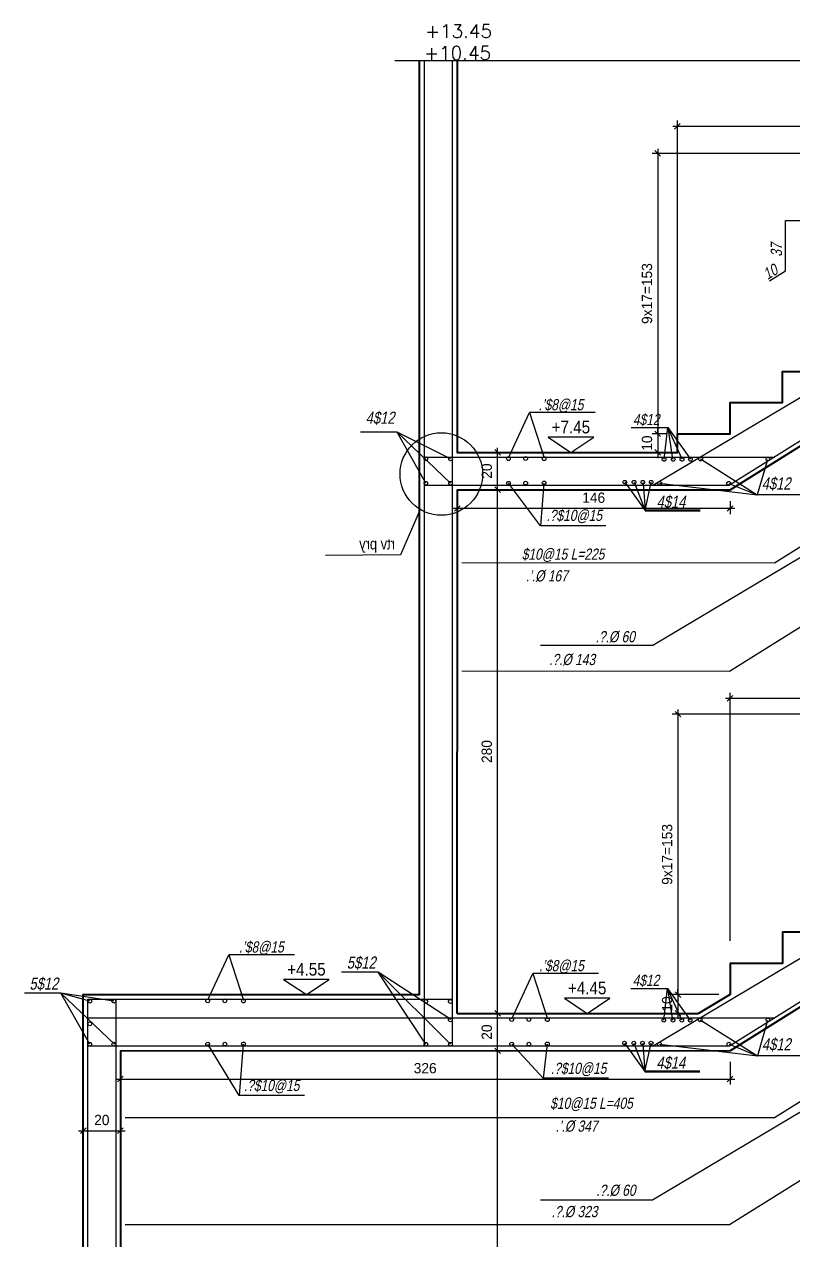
# Model space of a CAD drawing. Header units: inches. Extents: x -5298 to 11252, y 8210 to 22495.
# Drawn here: x 7297 to 7708, y 15930 to 16581 of the extents above; entities that cross this region are included whole.
import ezdxf
from ezdxf.enums import TextEntityAlignment as Align

# ---------------------------------------------------------------- set-up
doc = ezdxf.new("R2010")
doc.units = ezdxf.units.IN
doc.header["$LTSCALE"] = 11
doc.header["$MEASUREMENT"] = 0
doc.layers.get('Defpoints').update_dxf_attribs({"color": 40})
for name, color, linetype in [('BAR', 6, 'Continuous'), ('break', 1, 'Continuous'), ('C-TEXT3', 3, 'Continuous'), ('dim-50-v', 2, 'Continuous'), ('DIM_50', 3, 'Continuous'), ('iron-txt', 3, 'Continuous'), ('IRON6', 6, 'Continuous'), ('otm', 3, 'Continuous'), ('otm-text', 1, 'Continuous'), ('P-lines', 3, 'Continuous'), ('STAM', 1, 'Continuous'), ('TEXT3', 3, 'Continuous')]:
    doc.layers.add(name, color=color, linetype=linetype)
doc.layers.add('W', color=1, linetype='Continuous', lineweight=50)
doc.layers.add('W-Conc', color=3, linetype='Continuous', lineweight=40)
doc.styles.add('danmm', font='danmm.shx', dxfattribs={"width": 0.9})
doc.styles.add('HEBREW', font='hebtxt-weld.shx', dxfattribs={"width": 0.8, "oblique": 12})
doc.styles.add('HEBTXT', font='hebtxt-weld.shx')
doc.styles.add('ROMANS', font='romans')
doc.styles.add('tecno', font='techno_m')
doc.dimstyles.new('25', dxfattribs={"dimtxt": 5.5, "dimasz": 3, "dimexe": 3, "dimexo": 6, "dimgap": 3, "dimtad": 1, "dimdec": 0, "dimrnd": 0.5, "dimdsep": 46, "dimtxsty": 'HEBTXT', "dimblk1": 'OBLIQUE', "dimblk2": 'OBLIQUE', "dimsah": 1, "dimcen": 1, "dimdle": 2.5, "dimclre": 9, "dimclrt": 3, "dimadec": 0, "dimazin": 0, "dimtfac": 1, "dimtdec": 0, "dimtix": 1, "dimtmove": 2, "dimatfit": 3, "dimldrblk": 'OBLIQUE', "dimfxl": 1, "dimtolj": 1, "dimarcsym": 0})

# ---------------------------------------------------------------- blocks, each defined once
blk = doc.blocks.new('MF1')
blk.add_lwpolyline([(30, 20), (0, 0), (-30, 20)], close=True)
at = {"style": 'ROMANS'}
blk.add_attdef('0', text='', height=6, dxfattribs=at).set_placement((0, 25), align=Align.CENTER)
blk = doc.blocks.new('_OBLIQUE')
at = {"color": 0, "linetype": 'ByBlock'}
blk.add_line((-0.5, -0.5), (0.5, 0.5), dxfattribs=at)
blk = doc.blocks.new('*D1006')
at = {"layer": 'Defpoints', "color": 0, "ltscale": 5, "transparency": 16777216}
for p in [(7549.97, 16031.41), (7586.43, 16031.41, -0.31), (7636.42, 15606.07, -0.31)]:
    blk.add_point(p, dxfattribs=at)
at = {"layer": 'dim-50-v', "color": 0, "lineweight": -2, "ltscale": 5, "transparency": 16777216}
blk.add_line((7549.97, 15603.57), (7549.97, 16033.91), dxfattribs=at)
at = {"layer": 'dim-50-v', "color": 9, "lineweight": -2, "ltscale": 5, "transparency": 16777216}
for p, q in [((7580.43, 16031.41), (7546.97, 16031.41)), ((7630.42, 15606.07), (7546.97, 15606.07))]:
    blk.add_line(p, q, dxfattribs=at)
at = {"layer": 'dim-50-v', "color": 0, "lineweight": -2, "ltscale": 5, "transparency": 16777216, "xscale": 3, "yscale": 3, "zscale": 3}
for p, rotation in [((7549.97, 16031.41), 90), ((7549.97, 15606.07), 270)]:
    blk.add_blockref('_OBLIQUE', p, dxfattribs=dict(at, rotation=rotation))
at = {"layer": 'dim-50-v', "color": 3, "ltscale": 5, "transparency": 16777216, "insert": (7544.22, 15818.74), "char_height": 5.5, "attachment_point": 5, "rotation": 90, "style": 'HEBTXT'}
blk.add_mtext('\\A1;426', dxfattribs=at)
blk = doc.blocks.new('*D1007')
at = {"layer": 'Defpoints', "color": 0, "ltscale": 5, "transparency": 16777216}
for p in [(7549.97, 16051.47), (7586.43, 16051.47, -0.31), (7586.43, 16031.41, -0.31)]:
    blk.add_point(p, dxfattribs=at)
at = {"layer": 'dim-50-v', "color": 0, "lineweight": -2, "ltscale": 5, "transparency": 16777216}
blk.add_line((7549.97, 16028.91), (7549.97, 16053.97), dxfattribs=at)
at = {"layer": 'dim-50-v', "color": 9, "lineweight": -2, "ltscale": 5, "transparency": 16777216}
for p, q in [((7580.43, 16051.47), (7546.97, 16051.47)), ((7580.43, 16031.41), (7546.97, 16031.41))]:
    blk.add_line(p, q, dxfattribs=at)
at = {"layer": 'dim-50-v', "color": 0, "lineweight": -2, "ltscale": 5, "transparency": 16777216, "xscale": 3, "yscale": 3, "zscale": 3}
for p, rotation in [((7549.97, 16051.47), 90), ((7549.97, 16031.41), 270)]:
    blk.add_blockref('_OBLIQUE', p, dxfattribs=dict(at, rotation=rotation))
at = {"layer": 'dim-50-v', "color": 3, "ltscale": 5, "transparency": 16777216, "insert": (7544.22, 16041.44), "char_height": 5.5, "attachment_point": 5, "rotation": 90, "style": 'HEBTXT'}
blk.add_mtext('\\A1;20', dxfattribs=at)
blk = doc.blocks.new('*D1008')
at = {"layer": 'Defpoints', "color": 0, "ltscale": 5, "transparency": 16777216}
for p in [(7549.97, 16331.54), (7563.07, 16331.54, -0.31), (7586.43, 16051.47, -0.31)]:
    blk.add_point(p, dxfattribs=at)
at = {"layer": 'dim-50-v', "color": 0, "lineweight": -2, "ltscale": 5, "transparency": 16777216}
blk.add_line((7549.97, 16048.97), (7549.97, 16334.04), dxfattribs=at)
at = {"layer": 'dim-50-v', "color": 9, "lineweight": -2, "ltscale": 5, "transparency": 16777216}
for p, q in [((7557.07, 16331.54), (7546.97, 16331.54)), ((7580.43, 16051.47), (7546.97, 16051.47))]:
    blk.add_line(p, q, dxfattribs=at)
at = {"layer": 'dim-50-v', "color": 0, "lineweight": -2, "ltscale": 5, "transparency": 16777216, "xscale": 3, "yscale": 3, "zscale": 3}
for p, rotation in [((7549.97, 16331.54), 90), ((7549.97, 16051.47), 270)]:
    blk.add_blockref('_OBLIQUE', p, dxfattribs=dict(at, rotation=rotation))
at = {"layer": 'dim-50-v', "color": 3, "ltscale": 5, "transparency": 16777216, "insert": (7544.22, 16191.51), "char_height": 5.5, "attachment_point": 5, "rotation": 90, "style": 'HEBTXT'}
blk.add_mtext('\\A1;280', dxfattribs=at)
blk = doc.blocks.new('*D1009')
at = {"layer": 'Defpoints', "color": 0, "ltscale": 5, "transparency": 16777216}
for p in [(7549.97, 16351.55), (7567.06, 16351.55, -0.31), (7563.07, 16331.54, -0.31)]:
    blk.add_point(p, dxfattribs=at)
at = {"layer": 'dim-50-v', "color": 9, "lineweight": -2, "ltscale": 5, "transparency": 16777216}
for p, q in [((7561.06, 16351.55), (7546.97, 16351.55)), ((7557.07, 16331.54), (7546.97, 16331.54))]:
    blk.add_line(p, q, dxfattribs=at)
at = {"layer": 'dim-50-v', "color": 0, "lineweight": -2, "ltscale": 5, "transparency": 16777216}
blk.add_line((7549.97, 16329.04), (7549.97, 16354.05), dxfattribs=at)
at = {"layer": 'dim-50-v', "color": 0, "lineweight": -2, "ltscale": 5, "transparency": 16777216, "xscale": 3, "yscale": 3, "zscale": 3}
for p, rotation in [((7549.97, 16351.55), 90), ((7549.97, 16331.54), 270)]:
    blk.add_blockref('_OBLIQUE', p, dxfattribs=dict(at, rotation=rotation))
at = {"layer": 'dim-50-v', "color": 3, "ltscale": 5, "transparency": 16777216, "insert": (7544.22, 16341.55), "char_height": 5.5, "attachment_point": 5, "rotation": 90, "style": 'HEBTXT'}
blk.add_mtext('\\A1;20', dxfattribs=at)
blk = doc.blocks.new('*D964')
at = {"layer": 'Defpoints', "color": 0, "ltscale": 5, "transparency": 16777216}
for p in [(7898.3, 16220), (7898.3, 16217.6, -0.31), (7674.3, 16084.24, -0.31)]:
    blk.add_point(p, dxfattribs=at)
at = {"layer": 'dim-50-v', "color": 9, "lineweight": -2, "ltscale": 5, "transparency": 16777216}
for p, q in [((7674.3, 16090.24), (7674.3, 16223)), ((7898.3, 16223.6), (7898.3, 16223))]:
    blk.add_line(p, q, dxfattribs=at)
at = {"layer": 'dim-50-v', "color": 0, "lineweight": -2, "ltscale": 5, "transparency": 16777216}
blk.add_line((7671.8, 16220), (7900.8, 16220), dxfattribs=at)
at = {"layer": 'dim-50-v', "color": 0, "lineweight": -2, "ltscale": 5, "transparency": 16777216, "xscale": 3, "yscale": 3, "zscale": 3, "rotation": 180}
blk.add_blockref('_OBLIQUE', (7674.3, 16220), dxfattribs=at)
at = {"layer": 'dim-50-v', "color": 0, "lineweight": -2, "ltscale": 5, "transparency": 16777216, "xscale": 3, "yscale": 3, "zscale": 3}
blk.add_blockref('_OBLIQUE', (7898.3, 16220), dxfattribs=at)
at = {"layer": 'dim-50-v', "color": 3, "ltscale": 5, "transparency": 16777216, "insert": (7786.3, 16225.75), "char_height": 5.5, "attachment_point": 5, "style": 'HEBTXT'}
blk.add_mtext('\\A1;8x28=224', dxfattribs=at)
blk = doc.blocks.new('*D1013')
at = {"layer": 'Defpoints', "color": 0, "ltscale": 5, "transparency": 16777216}
for p in [(7898.3, 16526.03), (7898.3, 16511.5, -0.31), (7646.14, 16351.53, -0.31)]:
    blk.add_point(p, dxfattribs=at)
at = {"layer": 'dim-50-v', "color": 9, "lineweight": -2, "ltscale": 5, "transparency": 16777216}
for p, q in [((7646.14, 16357.53), (7646.14, 16529.03)), ((7898.3, 16517.5), (7898.3, 16529.03))]:
    blk.add_line(p, q, dxfattribs=at)
at = {"layer": 'dim-50-v', "color": 0, "lineweight": -2, "ltscale": 5, "transparency": 16777216}
blk.add_line((7643.64, 16526.03), (7900.8, 16526.03), dxfattribs=at)
at = {"layer": 'dim-50-v', "color": 0, "lineweight": -2, "ltscale": 5, "transparency": 16777216, "xscale": 3, "yscale": 3, "zscale": 3, "rotation": 180}
blk.add_blockref('_OBLIQUE', (7646.14, 16526.03), dxfattribs=at)
at = {"layer": 'dim-50-v', "color": 0, "lineweight": -2, "ltscale": 5, "transparency": 16777216, "xscale": 3, "yscale": 3, "zscale": 3}
blk.add_blockref('_OBLIQUE', (7898.3, 16526.03), dxfattribs=at)
at = {"layer": 'dim-50-v', "color": 3, "ltscale": 5, "transparency": 16777216, "insert": (7772.22, 16531.78), "char_height": 5.5, "attachment_point": 5, "style": 'HEBTXT'}
blk.add_mtext('\\A1;9x28=252', dxfattribs=at)
blk = doc.blocks.new('*D1016')
at = {"layer": 'Defpoints', "color": 0, "ltscale": 5, "transparency": 16777216}
for p in [(7898.3, 16211.5, -0.31), (7646.43, 16061.47), (7674.3, 16061.47, -0.31)]:
    blk.add_point(p, dxfattribs=at)
at = {"layer": 'dim-50-v', "color": 9, "lineweight": -2, "ltscale": 5, "transparency": 16777216}
for p, q in [((7892.3, 16211.5), (7643.43, 16211.5)), ((7668.3, 16061.47), (7643.43, 16061.47))]:
    blk.add_line(p, q, dxfattribs=at)
at = {"layer": 'dim-50-v', "color": 0, "lineweight": -2, "ltscale": 5, "transparency": 16777216}
blk.add_line((7646.43, 16214), (7646.43, 16058.97), dxfattribs=at)
at = {"layer": 'dim-50-v', "color": 0, "lineweight": -2, "ltscale": 5, "transparency": 16777216, "xscale": 3, "yscale": 3, "zscale": 3}
for p, rotation in [((7646.43, 16211.5), 90), ((7646.43, 16061.47), 270)]:
    blk.add_blockref('_OBLIQUE', p, dxfattribs=dict(at, rotation=rotation))
at = {"layer": 'dim-50-v', "color": 3, "ltscale": 5, "transparency": 16777216, "insert": (7640.68, 16136.49), "char_height": 5.5, "width": 43.0257, "attachment_point": 5, "rotation": 90, "style": 'HEBTXT'}
blk.add_mtext('\\A1;9x17=153', dxfattribs=at)
blk = doc.blocks.new('*D1017')
at = {"layer": 'Defpoints', "color": 0, "ltscale": 5, "transparency": 16777216}
for p in [(7674.3, 16061.47, -0.31), (7646.43, 16051.47), (7657.5, 16051.47, -0.31)]:
    blk.add_point(p, dxfattribs=at)
at = {"layer": 'dim-50-v', "color": 9, "lineweight": -2, "ltscale": 5, "transparency": 16777216}
for p, q in [((7668.3, 16061.47), (7643.43, 16061.47)), ((7651.5, 16051.47), (7643.43, 16051.47))]:
    blk.add_line(p, q, dxfattribs=at)
at = {"layer": 'dim-50-v', "color": 0, "lineweight": -2, "ltscale": 5, "transparency": 16777216}
for p, q in [((7646.43, 16061.47), (7646.43, 16064.47)), ((7646.43, 16061.47), (7646.43, 16051.47)), ((7646.43, 16051.47), (7646.43, 16048.47))]:
    blk.add_line(p, q, dxfattribs=at)
at = {"layer": 'dim-50-v', "color": 0, "lineweight": -2, "ltscale": 5, "transparency": 16777216, "xscale": 3, "yscale": 3, "zscale": 3}
for p, rotation in [((7646.43, 16061.47), 270), ((7646.43, 16051.47), 90)]:
    blk.add_blockref('_OBLIQUE', p, dxfattribs=dict(at, rotation=rotation))
at = {"layer": 'dim-50-v', "color": 3, "ltscale": 5, "transparency": 16777216, "insert": (7640.68, 16056.47), "char_height": 5.5, "attachment_point": 5, "rotation": 90, "style": 'HEBTXT'}
blk.add_mtext('\\A1;10', dxfattribs=at)
blk = doc.blocks.new('*D970')
at = {"layer": 'Defpoints', "color": 0, "ltscale": 5, "transparency": 16777216}
for p in [(7898.3, 16511.5, -0.31), (7635.67, 16361.47), (7646.14, 16361.47, -0.31)]:
    blk.add_point(p, dxfattribs=at)
at = {"layer": 'dim-50-v', "color": 0, "lineweight": -2, "ltscale": 5, "transparency": 16777216}
blk.add_line((7635.67, 16514), (7635.67, 16358.97), dxfattribs=at)
at = {"layer": 'dim-50-v', "color": 9, "lineweight": -2, "ltscale": 5, "transparency": 16777216}
for p, q in [((7892.3, 16511.5), (7632.67, 16511.5)), ((7640.14, 16361.47), (7632.67, 16361.47))]:
    blk.add_line(p, q, dxfattribs=at)
at = {"layer": 'dim-50-v', "color": 0, "lineweight": -2, "ltscale": 5, "transparency": 16777216, "xscale": 3, "yscale": 3, "zscale": 3}
for p, rotation in [((7635.67, 16511.5), 90), ((7635.67, 16361.47), 270)]:
    blk.add_blockref('_OBLIQUE', p, dxfattribs=dict(at, rotation=rotation))
at = {"layer": 'dim-50-v', "color": 3, "ltscale": 5, "transparency": 16777216, "insert": (7629.92, 16436.49), "char_height": 5.5, "attachment_point": 5, "rotation": 90, "style": 'HEBTXT'}
blk.add_mtext('\\A1;9x17=153', dxfattribs=at)
blk = doc.blocks.new('*D1018')
at = {"layer": 'Defpoints', "color": 0, "ltscale": 5, "transparency": 16777216}
for p in [(7646.14, 16361.47, -0.31), (7635.67, 16351.53), (7646.14, 16351.53, -0.31)]:
    blk.add_point(p, dxfattribs=at)
at = {"layer": 'dim-50-v', "color": 0, "lineweight": -2, "ltscale": 5, "transparency": 16777216}
for p, q in [((7635.67, 16361.47), (7635.67, 16364.47)), ((7635.67, 16361.47), (7635.67, 16351.53)), ((7635.67, 16351.53), (7635.67, 16348.53))]:
    blk.add_line(p, q, dxfattribs=at)
at = {"layer": 'dim-50-v', "color": 9, "lineweight": -2, "ltscale": 5, "transparency": 16777216}
for p, q in [((7640.14, 16361.47), (7632.67, 16361.47)), ((7640.14, 16351.53), (7632.67, 16351.53))]:
    blk.add_line(p, q, dxfattribs=at)
at = {"layer": 'dim-50-v', "color": 0, "lineweight": -2, "ltscale": 5, "transparency": 16777216, "xscale": 3, "yscale": 3, "zscale": 3}
for p, rotation in [((7635.67, 16361.47), 270), ((7635.67, 16351.53), 90)]:
    blk.add_blockref('_OBLIQUE', p, dxfattribs=dict(at, rotation=rotation))
at = {"layer": 'dim-50-v', "color": 3, "ltscale": 5, "transparency": 16777216, "insert": (7629.92, 16356.5), "char_height": 5.5, "attachment_point": 5, "rotation": 90, "style": 'HEBTXT'}
blk.add_mtext('\\A1;10', dxfattribs=at)
blk = doc.blocks.new('*D980')
at = {"layer": 'Defpoints', "color": 0, "ltscale": 5, "transparency": 16777216}
for p in [(7528.47, 16331.56, 0.01), (7674.3, 16331.47, 0.01), (7528.47, 16321.52)]:
    blk.add_point(p, dxfattribs=at)
at = {"layer": 'dim-50-v', "color": 9, "lineweight": -2, "ltscale": 5, "transparency": 16777216}
for p, q in [((7528.47, 16325.56), (7528.47, 16318.52)), ((7674.3, 16325.47), (7674.3, 16318.52))]:
    blk.add_line(p, q, dxfattribs=at)
at = {"layer": 'dim-50-v', "color": 0, "lineweight": -2, "ltscale": 5, "transparency": 16777216}
blk.add_line((7676.8, 16321.52), (7525.97, 16321.52), dxfattribs=at)
at = {"layer": 'dim-50-v', "color": 0, "lineweight": -2, "ltscale": 5, "transparency": 16777216, "xscale": 3, "yscale": 3, "zscale": 3, "rotation": 180}
blk.add_blockref('_OBLIQUE', (7528.47, 16321.52), dxfattribs=at)
at = {"layer": 'dim-50-v', "color": 0, "lineweight": -2, "ltscale": 5, "transparency": 16777216, "xscale": 3, "yscale": 3, "zscale": 3}
blk.add_blockref('_OBLIQUE', (7674.3, 16321.52), dxfattribs=at)
at = {"layer": 'dim-50-v', "color": 3, "ltscale": 5, "transparency": 16777216, "insert": (7601.38, 16327.27), "char_height": 5.5, "attachment_point": 5, "style": 'HEBTXT'}
blk.add_mtext('\\A1;146', dxfattribs=at)
blk = doc.blocks.new('*D982')
at = {"layer": 'Defpoints', "color": 0, "ltscale": 5, "transparency": 16777216}
for p in [(7328.41, 15997.95, 0.01), (7348.27, 15997.95, 0.01), (7348.27, 15988.65)]:
    blk.add_point(p, dxfattribs=at)
at = {"layer": 'dim-50-v', "color": 0, "lineweight": -2, "ltscale": 5, "transparency": 16777216}
blk.add_line((7325.91, 15988.65), (7350.77, 15988.65), dxfattribs=at)
at = {"layer": 'dim-50-v', "color": 9, "lineweight": -2, "ltscale": 5, "transparency": 16777216}
for p, q in [((7328.41, 15991.95), (7328.41, 15985.65)), ((7348.27, 15991.95), (7348.27, 15985.65))]:
    blk.add_line(p, q, dxfattribs=at)
at = {"layer": 'dim-50-v', "color": 0, "lineweight": -2, "ltscale": 5, "transparency": 16777216, "xscale": 3, "yscale": 3, "zscale": 3, "rotation": 180}
blk.add_blockref('_OBLIQUE', (7328.41, 15988.65), dxfattribs=at)
at = {"layer": 'dim-50-v', "color": 0, "lineweight": -2, "ltscale": 5, "transparency": 16777216, "xscale": 3, "yscale": 3, "zscale": 3}
blk.add_blockref('_OBLIQUE', (7348.27, 15988.65), dxfattribs=at)
at = {"layer": 'dim-50-v', "color": 3, "ltscale": 5, "transparency": 16777216, "insert": (7338.34, 15994.4), "char_height": 5.5, "attachment_point": 5, "style": 'HEBTXT'}
blk.add_mtext('\\A1;20', dxfattribs=at)
blk = doc.blocks.new('*D984')
at = {"layer": 'Defpoints', "color": 0, "linetype": 'Continuous', "transparency": 16777216}
for p in [(7674.3, 16031.47, 0.01), (7674.3, 16016.34), (7348.27, 15997.95, 0.01)]:
    blk.add_point(p, dxfattribs=at)
at = {"layer": 'dim-50-v', "color": 9, "linetype": 'Continuous', "lineweight": -2, "transparency": 16777216}
for p, q in [((7674.3, 16025.47), (7674.3, 16013.34)), ((7348.27, 16003.95), (7348.27, 16019.34))]:
    blk.add_line(p, q, dxfattribs=at)
at = {"layer": 'dim-50-v', "color": 0, "linetype": 'Continuous', "lineweight": -2, "transparency": 16777216}
blk.add_line((7345.77, 16016.34), (7676.8, 16016.34), dxfattribs=at)
at = {"layer": 'dim-50-v', "color": 0, "linetype": 'Continuous', "lineweight": -2, "transparency": 16777216, "xscale": 3, "yscale": 3, "zscale": 3, "rotation": 180}
blk.add_blockref('_OBLIQUE', (7348.27, 16016.34), dxfattribs=at)
at = {"layer": 'dim-50-v', "color": 0, "linetype": 'Continuous', "lineweight": -2, "transparency": 16777216, "xscale": 3, "yscale": 3, "zscale": 3}
blk.add_blockref('_OBLIQUE', (7674.3, 16016.34), dxfattribs=at)
at = {"layer": 'dim-50-v', "color": 3, "linetype": 'Continuous', "transparency": 16777216, "insert": (7511.28, 16022.09), "char_height": 5.5, "attachment_point": 5, "style": 'HEBTXT'}
blk.add_mtext('\\A1;326', dxfattribs=at)

msp = doc.modelspace()

# ---------------------------------------------------------------- linework, layer by layer
at = {"color": 2, "elevation": 0.01}
msp.add_lwpolyline([(7508.63, 16321.02), (7498.03, 16296.77), (7457.98, 16296.44)], dxfattribs=at)
at = {"color": 2}
msp.add_circle((7519.9, 16339.97, 0.01), 22.06, dxfattribs=at)
at = {"layer": 'BAR', "linetype": 'Continuous'}
for points, elevation in [([(7510.65, 16560.98), (7510.66, 16033.97)], -0.15), ([(7525.8, 16033.97), (7525.8, 16560.98)], -0.3), ([(7633.03, 16334), (7926.98, 16509.01)], -0.21), ([(7954.34, 16509.01), (7674.03, 16333.97)], -0.13), ([(7695.41, 16443.39), (7703.97, 16448.61), (7703.97, 16475.53), (7748.04, 16475.53), (7756.49, 16480.69)], -0.31), ([(7510.66, 16349.07), (7698.13, 16349.02)], -0.3), ([(7510.66, 16334.07), (7674.03, 16333.97)], -0.3), ([(7632.89, 16033.97), (7926.89, 16209)], 0.08), ([(7954.35, 16209), (7674.04, 16033.97)], -0.1), ([(7330.91, 16058.97), (7525.8, 16058.97)], -0.3), ([(7698.06, 16048.97), (7330.91, 16048.97)], -0.3), ([(7674.04, 16033.97), (7330.91, 16033.97)], -0.3)]:
    msp.add_lwpolyline(points, dxfattribs=dict(at, elevation=elevation))
at = {"layer": 'BAR'}
for points, elevation in [([(8015.82, 16423.28), (7926.98, 16423.28), (7633.03, 16248.27), (7573.03, 16248.29)], -0.24), ([(7530.8, 16234.67), (7674.03, 16234.58), (7954.34, 16409.62), (8014.34, 16409.62)], 0.01), ([(7530.81, 16292.56), (7698.13, 16292.52), (7749.02, 16324.3)], -0.3), ([(8015.82, 16126.56), (7926.89, 16126.56), (7632.89, 15951.53), (7572.89, 15951.53)], -0.24), ([(7350.77, 15938.55), (7674.04, 15938.55), (7954.35, 16113.58), (8014.35, 16113.58)], 0.01), ([(7350.77, 15995.73), (7698.06, 15995.73), (7748.96, 16027.51)], 0.01)]:
    msp.add_lwpolyline(points, dxfattribs=dict(at, elevation=elevation))
at = {"layer": 'BAR', "linetype": 'Continuous', "elevation": -0.3}
msp.add_lwpolyline([(7330.91, 16058.97), (7345.77, 16058.97), (7345.77, 15818.97), (7330.91, 15818.97)], close=True, dxfattribs=at)
at = {"layer": 'break', "elevation": -0.3}
msp.add_lwpolyline([(8069.01, 16560.98), (7772.08, 16560.98), (7766.9, 16578.4), (7766.9, 16546.3), (7760.78, 16560.98), (7495.02, 16560.98)], dxfattribs=at)
at = {"layer": 'IRON6'}
for centre in [(7511.67, 16348.09, -0.3), (7524.8, 16348.06, -0.3), (7555.79, 16348.21, -0.19), (7565, 16348.22, -0.19), (7574.87, 16348.16, -0.19), (7639.01, 16347.84, -0.19), (7643.93, 16347.84, -0.19), (7648.62, 16347.84, -0.19), (7653.14, 16347.84, -0.19), (7658.57, 16348.01, -0.31), (7694.56, 16347.96, -0.13), (7511.66, 16335.03, -0.3), (7524.84, 16335.03, -0.3), (7555.79, 16335.04, -0.3), (7564.99, 16335.1, -0.3), (7574.87, 16335.16, -0.3), (7618.04, 16335.59, -0.21), (7622.96, 16335.59, -0.21), (7627.65, 16335.59, -0.21), (7632.17, 16335.59, -0.21), (7636.65, 16334.99, -0.3), (7673.59, 16334.97, -0.08), (7331.92, 16057.97, -0.3), (7344.77, 16057.97, -0.3), (7394.97, 16058.13, -0.3), (7404.18, 16058.15, -0.3), (7414.05, 16058.08, -0.3), (7511.67, 16057.83, -0.3), (7524.75, 16057.8, -0.3), (7331.92, 16045.87, -0.3), (7524.75, 16047.95, -0.3), (7557.54, 16048.13, -0.19), (7566.74, 16048.15, -0.19), (7576.61, 16048.08, -0.19), (7638.88, 16047.81, 0.09), (7643.8, 16047.81, 0.09), (7648.49, 16047.81, 0.09), (7653.01, 16047.82, 0.09), (7658.38, 16047.96, -0.31), (7694.57, 16047.95, -0.1), (7331.92, 16034.93, -0.3), (7344.77, 16034.97, -0.3), (7394.97, 16034.97, -0.3), (7404.17, 16035.03, -0.3), (7414.05, 16035.09, -0.3), (7511.66, 16034.93, -0.3), (7524.8, 16034.94, -0.3), (7557.54, 16034.97, -0.3), (7566.74, 16035.03, -0.3), (7576.61, 16035.09, -0.3), (7617.91, 16035.56, 0.08), (7622.83, 16035.56, 0.08), (7627.52, 16035.56, 0.08), (7632.04, 16035.57, 0.08), (7636.6, 16034.97, -0.3), (7673.67, 16034.97, -0.08)]:
    msp.add_circle(centre, 1, dxfattribs=at)
at = {"layer": 'STAM', "ltscale": 50}
for p, q in [((7555.79, 16348.69, -0.3), (7567.11, 16372.8, -0.3)), ((7567.11, 16372.8, -0.3), (7574.87, 16348.64, -0.3)), ((7573.01, 16312.22, -0.37), (7555.79, 16334.99, -0.3)), ((7574.71, 16335.03, -0.3), (7573.01, 16312.22, -0.37)), ((7394.97, 16058.61, -0.4), (7406.29, 16082.73, -0.4)), ((7406.29, 16082.73, -0.4), (7414.05, 16058.56, -0.4)), ((7557.54, 16048.61, -0.3), (7568.85, 16072.73, -0.3)), ((7568.85, 16072.73, -0.3), (7576.61, 16048.57, -0.3)), ((7411.85, 16007.47, -0.39), (7394.97, 16034.92, -0.3)), ((7413.89, 16034.95, -0.3), (7411.85, 16007.47, -0.39)), ((7574.41, 16016.71, -0.39), (7557.54, 16034.92, -0.3)), ((7576.45, 16034.95, -0.3), (7574.41, 16016.71, -0.39))]:
    msp.add_line(p, q, dxfattribs=at)
at = {"layer": 'STAM'}
for p, q in [((7602.13, 16372.8, -0.3), (7567.11, 16372.8, -0.3)), ((7524.8, 16348.06, -0.3), (7496.22, 16362.33, -0.31)), ((7511.66, 16335.03, -0.3), (7496.22, 16362.33, -0.31)), ((7658.57, 16348.01, -0.31), (7688.84, 16328.76, -0.3)), ((7694.28, 16347.55, -0.3), (7688.84, 16328.76, -0.3)), ((7636.65, 16334.99, -0.3), (7688.84, 16328.76, -0.3)), ((7673.59, 16334.97, -0.08), (7688.84, 16328.76, -0.3)), ((7714.63, 16328.76, -0.3), (7688.84, 16328.76, -0.3)), ((7607.87, 16312.22, -0.37), (7573.01, 16312.22, -0.37)), ((7441.31, 16082.73, -0.4), (7406.29, 16082.73, -0.4)), ((7524.93, 16048.14, -0.31), (7486.14, 16073.46, -0.31)), ((7511.66, 16034.93, -0.3), (7486.14, 16073.46, -0.31)), ((7603.88, 16072.73, -0.3), (7568.85, 16072.73, -0.3)), ((7344.77, 16057.97, -0.3), (7316.48, 16062.23, -0.31)), ((7331.92, 16034.93, -0.3), (7316.48, 16062.23, -0.31)), ((7344.77, 16057.97, -0.3), (7316.48, 16062.23, -0.31)), ((7331.92, 16057.97, -0.3), (7316.48, 16062.23, -0.31)), ((7658.38, 16047.96, -0.31), (7688.92, 16028.76, -0.3)), ((7694.35, 16047.55, -0.3), (7688.92, 16028.76, -0.3)), ((7636.6, 16034.97, -0.3), (7688.92, 16028.76, -0.3)), ((7673.78, 16034.89, -0.31), (7688.92, 16028.76, -0.3)), ((7714.71, 16028.76, -0.3), (7688.92, 16028.76, -0.3)), ((7609.27, 16016.71, -0.39), (7574.41, 16016.71, -0.39)), ((7446.71, 16007.47, -0.39), (7411.85, 16007.47, -0.39))]:
    msp.add_line(p, q, dxfattribs=at)
at = {"layer": 'STAM', "linetype": 'Continuous'}
for points, elevation in [([(7621.37, 16364.78), (7641.03, 16364.78)], -58220.53), ([(7639.01, 16347.84), (7641.03, 16364.78), (7653.14, 16347.84)], -0.22), ([(7648.62, 16347.84), (7641.03, 16364.78), (7643.59, 16347.84)], -0.22), ([(7618.04, 16335.59), (7628.91, 16320.44), (7632.17, 16335.59)], -0.23), ([(7618.04, 16335.59), (7628.91, 16320.44), (7632.17, 16335.59)], -0.23), ([(7622.96, 16335.59), (7628.91, 16320.44), (7632.17, 16335.59)], -0.23), ([(7627.78, 16335.51), (7628.91, 16320.44), (7632.17, 16335.59)], -0.23), ([(7621.24, 16064.76), (7640.9, 16064.76)], -58220.25), ([(7638.88, 16047.81), (7640.9, 16064.76), (7653.01, 16047.82)], 0.07), ([(7648.49, 16047.81), (7640.9, 16064.76), (7643.46, 16047.81)], 0.07), ([(7617.91, 16035.56), (7628.78, 16020.41), (7632.04, 16035.57)], 0.06), ([(7617.91, 16035.56), (7628.78, 16020.41), (7632.04, 16035.57)], 0.06), ([(7622.83, 16035.56), (7628.78, 16020.41), (7632.04, 16035.57)], 0.06), ([(7627.65, 16035.49), (7628.78, 16020.41), (7632.04, 16035.57)], 0.06)]:
    msp.add_lwpolyline(points, dxfattribs=dict(at, elevation=elevation))
at = {"layer": 'STAM', "elevation": -0.31}
for points in [[(7524.84, 16335.03), (7496.22, 16362.33), (7476.64, 16362.33)], [(7524.8, 16034.94), (7486.14, 16073.46), (7466.56, 16073.46)], [(7345.05, 16034.94), (7316.48, 16062.23), (7296.9, 16062.23)]]:
    msp.add_lwpolyline(points, dxfattribs=at)
at = {"layer": 'W', "ltscale": 5}
for points, elevation in [([(7628.91, 16320.44), (7658.25, 16320.44)], -0.21), ([(7628.78, 16020.41), (7658.11, 16020.41)], 0.08)]:
    msp.add_lwpolyline(points, dxfattribs=dict(at, elevation=elevation))
at = {"layer": 'W-Conc', "ltscale": 5, "elevation": -0.3}
for points in [[(7328.41, 15816.47), (7328.41, 16061.47), (7508.3, 16061.47), (7508.29, 16560.98)], [(7528.3, 16560.98), (7528.3, 16351.56), (7646.14, 16351.53), (7646.14, 16361.47), (7674.3, 16361.47), (7674.3, 16378.14), (7702.3, 16378.14), (7702.3, 16394.81), (7730.3, 16394.81), (7730.3, 16411.48), (7758.3, 16411.48), (7758.3, 16428.15), (7786.3, 16428.15), (7786.3, 16444.82), (7814.3, 16444.82), (7814.3, 16461.49), (7842.3, 16461.49), (7842.3, 16478.16), (7870.3, 16478.16), (7870.3, 16494.83), (7898.3, 16494.83), (7898.3, 16511.5), (8018.3, 16511.5), (8018.3, 16560.98)], [(7528.3, 16051.47), (7528.47, 16331.56), (7674.3, 16331.47), (7930.58, 16491.5), (8018.3, 16491.5), (8018.3, 16211.5), (7898.3, 16211.5), (7898.3, 16194.83), (7870.3, 16194.83), (7870.3, 16178.16), (7842.3, 16178.16), (7842.3, 16161.49), (7814.3, 16161.49), (7814.3, 16144.82), (7786.3, 16144.82), (7786.3, 16128.15), (7758.3, 16128.15), (7758.3, 16111.48), (7730.3, 16111.48), (7730.3, 16094.81), (7702.3, 16094.81), (7702.3, 16078.14), (7674.3, 16078.14), (7674.3, 16061.47)], [(8008.29, 15886.47), (8008.29, 16061.47), (8018.3, 16061.47), (8018.3, 16191.5), (7930.58, 16191.5), (7674.3, 16031.47), (7348.27, 16031.26), (7348.27, 15816.47)], [(7674.3, 16061.47), (7657.5, 16051.47)], [(7528.3, 16051.47), (7657.5, 16051.47)]]:
    msp.add_lwpolyline(points, dxfattribs=at)

# ---------------------------------------------------------------- block references
at = {"layer": 'P-lines', "color": 3}
ref = msp.add_blockref('MF1', (7589.19, 16351.55, -0.3), dxfattribs=dict(at, xscale=-0.4065600000089035, yscale=0.4065600000089035, zscale=0.4065600000089035))
ref.add_attrib('-3.25', '+7.45', dxfattribs={"layer": 'otm-text', "height": 6.75, "style": 'danmm', "width": 0.9}).set_placement((7589.19, 16361.71, -0.3), align=Align.CENTER)
ref = msp.add_blockref('MF1', (7447.77, 16061.47, -0.3), dxfattribs=dict(at, xscale=-0.4065600000089035, yscale=0.4065600000089035, zscale=0.4065600000089035))
ref.add_attrib('-3.25', '+4.55', dxfattribs={"layer": 'otm-text', "height": 6.75, "style": 'danmm', "width": 0.9}).set_placement((7447.77, 16071.64, -0.3), align=Align.CENTER)
ref = msp.add_blockref('MF1', (7597.9, 16051.47, -0.3), dxfattribs=dict(at, xscale=-0.4065600000089035, yscale=0.4065600000089035, zscale=0.4065600000089035))
ref.add_attrib('-3.25', '+4.45', dxfattribs={"layer": 'otm-text', "height": 6.75, "style": 'danmm', "width": 0.9}).set_placement((7597.9, 16061.64, -0.3), align=Align.CENTER)

# ---------------------------------------------------------------- texts
at = {"layer": 'C-TEXT3', "style": 'HEBREW', "oblique": 12, "width": 0.8}
for s, p in [('$10@15 L=225', (7607.08, 16294.12, 0)), ('.’.%%129 167', (7587.58, 16282.49, -0.31)), ('.%%154.%%129 60', (7623.45, 16249.96, -0.31)), ('.%%154.%%129 143', (7602.16, 16237.76, -0.31)), ('$10@15 L=405', (7622.29, 16000.38, -0.31)), ('.’.%%129 347', (7603.45, 15988.14, -0.61)), ('.%%154.%%129 60', (7623.77, 15953.83, -0.31)), ('.%%154.%%129 323', (7603.44, 15942.43, -0.31))]:
    msp.add_text(s, height=6, dxfattribs=at).set_placement(p, align=Align.RIGHT)
at = {"layer": 'DIM_50', "style": 'tecno', "text_generation_flag": 2}
msp.add_text('rtv pry', height=6, dxfattribs=at).set_placement((7495.08, 16299.64, 0.01))
at = {"layer": 'iron-txt', "style": 'HEBREW', "oblique": 12, "width": 0.8}
for s, p in [('4$12', (7479.42, 16366.82, -0.32)), ('4$12', (7691.23, 16331.66, -0.3)), ('4$14', (7634.99, 16321.86, -0.23)), ('5$12', (7469.34, 16075.36, -0.32)), ('5$12', (7299.6, 16064.12, -0.32)), ('4$12', (7691.31, 16031.66, -0.3)), ('4$14', (7634.86, 16021.84, 0.06))]:
    msp.add_text(s, height=6.5, dxfattribs=at).set_placement(p)
at = {"layer": 'otm', "color": 1, "style": 'ROMANS'}
for s, p in [('+13.45', (7511.21, 16573.32, 0.01)), ('+10.45', (7510.7, 16561.61, 0.01))]:
    msp.add_text(s, height=7.2, dxfattribs=at).set_placement(p)
at = {"layer": 'TEXT3', "style": 'HEBREW', "oblique": 12, "width": 0.8}
for s, rotation, p in [('37', 90, (7702.1, 16456.28, -0.31)), ('10', 30.48458, (7694.32, 16443.74, -0.31))]:
    msp.add_text(s, height=6.02, rotation=rotation, dxfattribs=at).set_placement(p)
for s, p in [('.’$8@15', (7583.89, 16376.69, -0.3)), ('.%%154$10@15', (7590.97, 16317.48, -154209.47)), ('.’$8@15', (7423.65, 16086.61, -0.4)), ('.’$8@15', (7584.16, 16076.62, -0.3)), ('.%%154$10@15', (7593.33, 16021.69, -154209.49)), ('.%%154$10@15', (7429.16, 16012.52, -0.38))]:
    msp.add_text(s, height=6, dxfattribs=at).set_placement(p, align=Align.MIDDLE)
for p in [(7622.33, 16366.13, -58220.54), (7622.2, 16066.1, -58220.26)]:
    msp.add_text('4$12', height=6, dxfattribs=at).set_placement(p)

# ---------------------------------------------------------------- dimensions: what is measured, and where the dimension line sits
at = {"layer": 'dim-50-v', "ltscale": 5}
for base, p1, p2, text, picture, middle in [((7898.3, 16526.03, 0.01), (7646.14, 16351.53, -0.3), (7898.3, 16511.5, -0.3), '9x28=252', '*D1013', (7772.22, 16531.78, 0.01)), ((7898.3, 16220, 0.01), (7674.3, 16084.24, -0.3), (7898.3, 16217.6, -0.3), '8x28=224', '*D964', (7786.3, 16225.75, 0.01))]:
    dim = msp.add_linear_dim(base=base, p1=p1, p2=p2, text=text, dimstyle='25', dxfattribs=at)
    dim.commit()
    dim.dimension.update_dxf_attribs({"geometry": picture, "text_midpoint": middle})
for base, p1, p2, picture, middle in [((7635.67, 16361.47, 0.01), (7898.3, 16511.5, -0.3), (7646.14, 16361.47, -0.3), '*D970', (7629.92, 16436.49, 0.01)), ((7646.43, 16061.47, 0.01), (7898.3, 16211.5, -0.3), (7674.3, 16061.47, -0.3), '*D1016', (7640.68, 16136.49, 0.01))]:
    dim = msp.add_linear_dim(base=base, p1=p1, p2=p2, angle=90, text='9x17=153', dimstyle='25', dxfattribs=at)
    dim.commit()
    dim.dimension.update_dxf_attribs({"geometry": picture, "text_midpoint": middle})
for base, p1, p2, picture, middle in [((7635.67, 16351.53, 0.01), (7646.14, 16361.47, -0.3), (7646.14, 16351.53, -0.3), '*D1018', (7629.92, 16356.5, 0.01)), ((7549.97, 16351.55, 0.01), (7563.07, 16331.54, -0.3), (7567.06, 16351.55, -0.3), '*D1009', (7544.22, 16341.55, 0.01)), ((7549.97, 16331.54, 0.01), (7586.43, 16051.47, -0.3), (7563.07, 16331.54, -0.3), '*D1008', (7544.22, 16191.51, 0.01)), ((7646.43, 16051.47, 0.01), (7674.3, 16061.47, -0.3), (7657.5, 16051.47, -0.3), '*D1017', (7640.68, 16056.47, 0.01)), ((7549.97, 16051.47, 0.01), (7586.43, 16031.41, -0.3), (7586.43, 16051.47, -0.3), '*D1007', (7544.22, 16041.44, 0.01)), ((7549.97, 16031.41, 0.01), (7636.42, 15606.07, -0.3), (7586.43, 16031.41, -0.3), '*D1006', (7544.22, 15818.74, 0.01))]:
    dim = msp.add_linear_dim(base=base, p1=p1, p2=p2, angle=90, dimstyle='25', dxfattribs=at)
    dim.commit()
    dim.dimension.update_dxf_attribs({"geometry": picture, "text_midpoint": middle})
for base, p1, p2, picture, middle in [((7528.47, 16321.52, -0.31), (7674.3, 16331.47, -0.3), (7528.47, 16331.56, -0.3), '*D980', (7601.38, 16327.27, -0.31)), ((7348.27, 15988.65, -0.31), (7328.41, 15997.95, -0.3), (7348.27, 15997.95, -0.3), '*D982', (7338.34, 15994.4, -0.31))]:
    dim = msp.add_linear_dim(base=base, p1=p1, p2=p2, dimstyle='25', dxfattribs=at)
    dim.commit()
    dim.dimension.update_dxf_attribs({"geometry": picture, "text_midpoint": middle})
at = {"layer": 'dim-50-v', "linetype": 'Continuous'}
dim = msp.add_linear_dim(base=(7674.3, 16016.34, -0.31), p1=(7348.27, 15997.95, -0.3), p2=(7674.3, 16031.47, -0.3), dimstyle='25', dxfattribs=at)
dim.commit()
dim.dimension.update_dxf_attribs({"geometry": '*D984', "text_midpoint": (7511.28, 16022.09, -0.31)})

doc.saveas('drawing.dxf')
